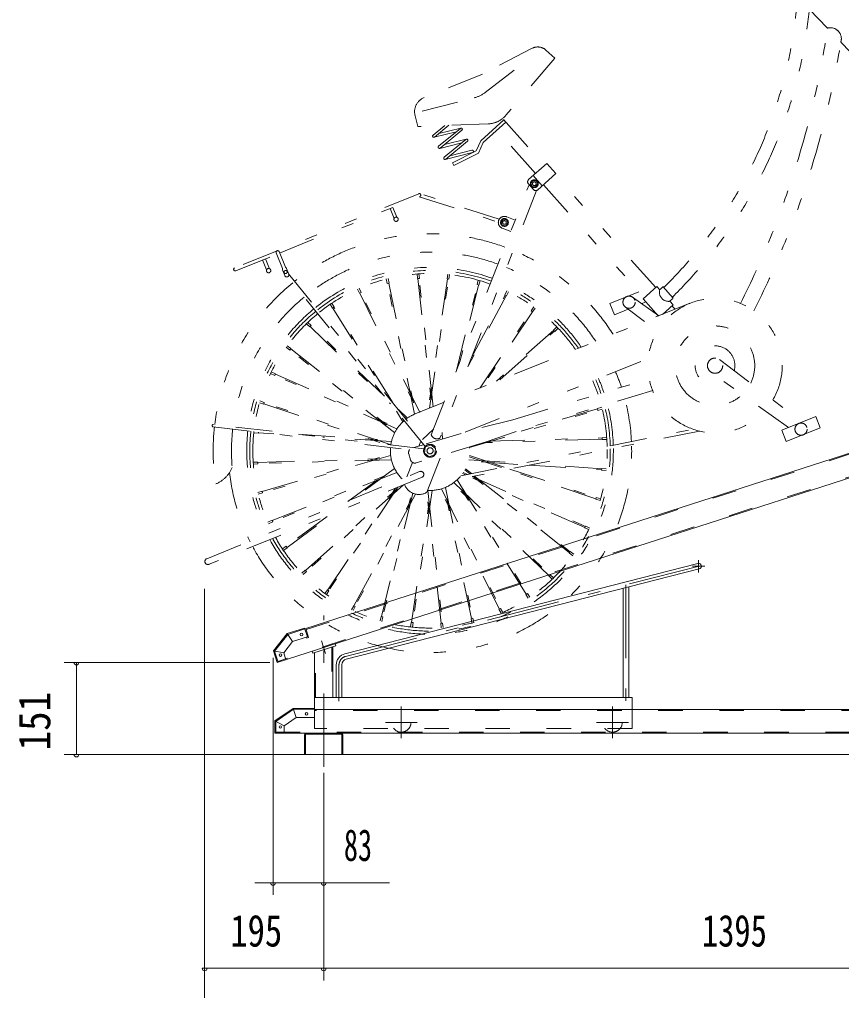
# Model space of a CAD drawing. Units: millimetres, scale not verified. Extents: x -5940 to 5940, y -4200 to 4200.
# Drawn here: x -2011 to -665, y -2699 to -1110 of the extents above; entities that cross this region are included whole.
import ezdxf
from ezdxf.enums import TextEntityAlignment as Align

# ---------------------------------------------------------------- set-up
doc = ezdxf.new("R2010")
doc.units = ezdxf.units.MM
doc.header["$LTSCALE"] = 10
for name, pattern in [('USER2', [10, 4, -6]), ('USER3', [24, 12, -5, 2, -5]), ('USER4', [25, 6, -5, 2, -5, 2, -5])]:
    doc.linetypes.add(name, pattern=pattern)
for name, color, linetype, lineweight in [('0-2_2-0BOLD', 7, 'Continuous', 18), ('0-3_2-1HIDDEN', 3, 'USER2', 18), ('0-4_2-2CENTER', 3, 'USER3', 18), ('0-6_2-5DIM', 3, 'Continuous', 18), ('0-7_2-6HATCH', 2, 'USER4', 18)]:
    doc.layers.add(name, color=color, linetype=linetype, lineweight=lineweight)
doc.styles.add('ＭＳ ゴシック', font='')
doc.styles.get('ＭＳ ゴシック').set_extended_font_data('MS Gothic')

msp = doc.modelspace()

# ---------------------------------------------------------------- linework, layer by layer
at = {"layer": '0-2_2-0BOLD'}
for p, q in [((-1542.32, -2106.85), (34.19, -1598.3)), ((-1478.09, -2147.92), (-899.97, -2000.32)), ((-897.75, -2009.04), (-1475.87, -2156.64)), ((-1022.39, -2040.86), (-1022.39, -2219.71)), ((-1013.39, -2219.71), (-1013.39, -2038.56)), ((-1530.95, -2147), (-1531.93, -2143.95)), ((-1497.89, -2136.33), (-1497.89, -2219.71)), ((-1578.44, -2146.35), (-1574.76, -2157.77)), ((-1492.39, -2219.71), (-1492.39, -2166.33)), ((-1483.39, -2166.33), (-1483.39, -2219.71)), ((75.11, -2239.31), (-1527.89, -2239.31)), ((-1577.89, -2265.73), (-1592.89, -2257.81)), ((-1592.89, -2277.81), (75.11, -2277.81)), ((-1544.39, -2312.81), (-1544.39, -2280.41)), ((-1542.79, -2280.41), (-1542.79, -2312.81)), ((-1483.99, -2279.41), (-1541.79, -2279.41)), ((-1482.99, -2312.81), (-1482.99, -2280.41)), ((-1481.39, -2280.41), (-1481.39, -2312.81)), ((-1857.89, -2312.81), (202.11, -2312.81))]:
    msp.add_line(p, q, dxfattribs=at)
for points in [[(34.19, -1598.3), (46, -1634.94), (-1589.03, -2162.37), (-1595.17, -2143.34), (-1572.79, -2115), (-1544.24, -2105.79), (-1539.63, -2120.06), (-1563.84, -2127.87), (-1572.79, -2115)], [(-1542.32, -2106.85), (-1537.59, -2121.51), (-1540.45, -2122.43), (-1541.06, -2120.52)], [(-1563.84, -2127.87), (-1578.44, -2146.35), (-1595.17, -2143.34)], [(-1530.95, -2147), (-1492.88, -2134.72), (-1493.86, -2131.67)], [(-1527.89, -2237.31), (-1562.89, -2237.31), (-1558.26, -2252.31), (-1527.89, -2252.31), (-1527.89, -2146.01)], [(-1527.89, -2219.71), (-1007.89, -2219.71), (-1007.89, -2239.31)], [(-1562.89, -2237.31), (-1592.89, -2257.81), (-1592.89, -2277.81)], [(-1577.89, -2277.81), (-1577.89, -2265.73), (-1558.26, -2252.31)]]:
    msp.add_lwpolyline(points, dxfattribs=at)
for centre in [(-1549.21, -2116.43), (-1583.54, -2150.09), (-1540.89, -2246.31), (-1583.89, -2267.81)]:
    msp.add_circle(centre, 2.1, dxfattribs=at)
for centre, radius, start, end in [((-898.86, -2004.68), 4.5, 284.32272, 104.32272), ((-1473.39, -2166.33), 19, 104.32272, 180), ((-1473.39, -2166.33), 10, 104.32272, 180), ((-1541.79, -2280.41), 2.6, 90, 179.99614), ((-1541.79, -2280.41), 1, 90, 179.98997), ((-1483.99, -2280.41), 2.6, 0.00386, 90), ((-1483.99, -2280.41), 1, 0.01003, 90)]:
    msp.add_arc(centre, radius, start, end, dxfattribs=at)
at = {"layer": '0-3_2-1HIDDEN'}
for p, q in [((-1541.83, -2108.37), (34.68, -1599.82)), ((45.51, -1633.42), (-1588, -2160.36)), ((-1571.84, -2116.37), (-1543.75, -2107.31)), ((-1526.29, -2219.71), (-1526.29, -2145.5)), ((-1499.49, -2136.85), (-1499.49, -2219.71)), ((75.11, -2240.91), (-1527.89, -2240.91)), ((-1591.29, -2276.21), (75.11, -2276.21))]:
    msp.add_line(p, q, dxfattribs=at)
for points in [[(-1587.51, -2161.88), (-1593.39, -2143.66), (-1571.84, -2116.37)], [(-1527.89, -2238.91), (-1562.4, -2238.91), (-1591.29, -2258.66), (-1591.29, -2277.81)], [(-1007.89, -2239.31), (-1007.89, -2270.21), (-1527.89, -2270.21), (-1527.89, -2239.31)]]:
    msp.add_lwpolyline(points, dxfattribs=at)
for centre in [(-1385.89, -2260.21), (-1039.89, -2260.21)]:
    msp.add_circle(centre, 16, dxfattribs=at)
at = {"layer": '0-4_2-2CENTER'}
for p, q in [((-1476.98, -2152.28), (-889.17, -2002.2)), ((-898.86, -1994.68), (-898.86, -2014.68)), ((-888.86, -2004.68), (-908.86, -2004.68)), ((-1017.89, -2035.07), (-1017.89, -2225.55)), ((-1512.89, -2332.81), (-1512.89, -2085.27)), ((-1509.83, -2147.32), (-1516.46, -2126.76)), ((-1487.89, -2225.55), (-1487.89, -2166.33)), ((-1385.89, -2286.21), (-1385.89, -2234.21)), ((-1039.89, -2234.21), (-1039.89, -2286.21)), ((-1411.89, -2260.21), (-1359.89, -2260.21)), ((-1065.89, -2260.21), (-1013.89, -2260.21))]:
    msp.add_line(p, q, dxfattribs=at)
msp.add_arc((-1473.39, -2166.33), 14.5, 104.32315, 180, dxfattribs=at)
at = {"layer": '0-6_2-5DIM'}
for p, q in [((-1707.89, -2822.81), (-1707.89, -2041.57)), ((-1595.89, -2154.5), (-1595.89, -2542.81)), ((-1601.18, -2162.37), (-1937.89, -2162.37)), ((-1913.89, -2162.37), (-1921.89, -2162.37)), ((-1917.89, -2162.37), (-1917.89, -2312.81)), ((-1937.89, -2312.81), (-1737.89, -2312.81)), ((-1913.89, -2312.81), (-1921.89, -2312.81)), ((-1512.89, -2342.81), (-1512.89, -2682.81)), ((-1625.62, -2522.81), (-1404.89, -2522.81)), ((-1591.89, -2522.81), (-1599.89, -2522.81)), ((-1508.89, -2522.81), (-1516.89, -2522.81)), ((-1703.89, -2662.81), (-1711.89, -2662.81)), ((-1707.89, -2662.81), (202.11, -2662.81)), ((-1508.89, -2662.81), (-1516.89, -2662.81))]:
    msp.add_line(p, q, dxfattribs=at)
for centre in [(-1917.89, -2162.37), (-1917.89, -2312.81), (-1595.89, -2522.81), (-1512.89, -2522.81), (-1707.89, -2662.81), (-1512.89, -2662.81)]:
    msp.add_arc(centre, 4, 180, 0, dxfattribs=at)
at = {"layer": '0-7_2-6HATCH'}
for p, q in [((-717.63, -1092.63), (-687.75, -1123.85)), ((-1149.02, -1159.74), (-1134.17, -1172.87)), ((-665.97, -1146.61), (-650.57, -1162.69)), ((-1248.54, -1229.36), (-1171.91, -1170.94)), ((-1134.17, -1172.87), (-1214.43, -1266.58)), ((-1351.83, -1260.03), (-1266.37, -1238.01)), ((-1333.82, -1299.08), (-1314.45, -1283.2)), ((-1307.84, -1282.95), (-1331.29, -1302.17)), ((-1288.27, -1287.55), (-1324.42, -1296.54)), ((-1166.13, -1361.91), (-1239.11, -1280.15)), ((-1218.46, -1273.26), (-1151.21, -1348.59)), ((-1332.07, -1302.57), (-1295.93, -1293.58)), ((-1324.72, -1317.19), (-1289.06, -1287.95)), ((-1286.52, -1291.04), (-1322.19, -1320.29)), ((-1322.97, -1320.68), (-1286.83, -1311.69)), ((-1315.63, -1335.31), (-1279.96, -1306.06)), ((-1279.61, -1305.77), (-1315.32, -1314.65)), ((-1277.43, -1309.15), (-1313.1, -1338.4)), ((-1313.88, -1338.8), (-1269.12, -1327.66)), ((-1270.08, -1323.78), (-1306.22, -1332.77)), ((-1147.48, -1345.26), (-1177.32, -1371.89)), ((-1147.48, -1345.26), (-1132.5, -1362.04)), ((-1169.86, -1365.23), (-1154.88, -1382.02)), ((-1132.5, -1362.04), (-1162.34, -1388.68)), ((-969.23, -1548.7), (-1134.36, -1363.71)), ((-1336.66, -1789.75), (-1176.63, -1380.18)), ((-1177.72, -1378.95), (-1169.4, -1388.28)), ((-1153.02, -1380.36), (-987.88, -1565.34)), ((-1357.37, -1394.88), (-1658.82, -1516.34)), ((-1225.37, -1436.69), (-1355.67, -1394.81)), ((-1164.26, -1389.75), (-1322.69, -1795.21)), ((-1585.07, -1492.01), (-1355.5, -1399.51)), ((-1356.34, -1399.85), (-1226.9, -1441.44)), ((-1397.64, -1435.41), (-1404.2, -1419.13)), ((-1399.56, -1417.26), (-1393, -1433.54)), ((-1199.28, -1438.16), (-1213.25, -1432.7)), ((-1220.55, -1451.37), (-1206.58, -1456.83)), ((-1656.96, -1520.97), (-1589.71, -1493.88)), ((-1590.64, -1491.56), (-1580.34, -1517.11)), ((-1575.71, -1515.25), (-1586, -1489.69)), ((-1612.9, -1503.22), (-1606.34, -1519.5)), ((-1601.7, -1517.63), (-1608.26, -1501.35)), ((-1580.36, -1519.76), (-1576.62, -1529.03)), ((-1570.13, -1526.42), (-1573.86, -1517.14)), ((-1570.36, -1525.95), (-1343.67, -1806.43)), ((-1356.21, -1533.55), (-1357.03, -1525.98)), ((-1346.78, -1808.95), (-1571.62, -1530.76)), ((-1408.82, -1541.83), (-1410.36, -1534.38)), ((-1364.14, -1755.87), (-1408.33, -1541.71)), ((-1406.39, -1541.22), (-1362.26, -1755.11)), ((-1358.7, -1533.72), (-1335.7, -1744.41)), ((-1333.77, -1743.64), (-1356.7, -1533.58)), ((-1310.42, -1534.43), (-1341.55, -1746.77)), ((-1339.41, -1745.91), (-1308.43, -1534.64)), ((-1307.94, -1534.7), (-1306.85, -1527.29)), ((-1256.84, -1537.2), (-1258.65, -1544.59)), ((-1451.66, -1556.53), (-1455.02, -1549.71)), ((-1453.94, -1557.55), (-1357.42, -1753.45)), ((-1355.46, -1752.89), (-1452.12, -1556.74)), ((-1295.45, -1684.29), (-1261.05, -1543.9)), ((-1259.13, -1544.46), (-1289.93, -1670.16)), ((-940.61, -1565.73), (-957.28, -1547.06)), ((-1214.13, -1561.96), (-1277.35, -1679.17)), ((-1271.37, -1663.88), (-1215.93, -1561.09)), ((-1007, -1564.36), (-964.28, -1594.94)), ((-985.17, -1572.13), (-992.2, -1574.96)), ((-964.67, -1595.1), (-989.74, -1567.01)), ((-1499.71, -1574.26), (-1495.78, -1580.63)), ((-1497.85, -1582.03), (-1410.34, -1723.94)), ((-1400.43, -1736.21), (-1496.19, -1580.91)), ((-913.07, -1574.33), (-1296.71, -1728.73)), ((-1256.92, -1712.71), (-1172.77, -1586.87)), ((-1171.16, -1588.05), (-1253.63, -1711.39)), ((-1036.91, -1592.98), (-1014.35, -1583.89)), ((-1018.88, -1580.45), (-987.51, -1604.29)), ((-942.59, -1578.54), (-937.55, -1584.18)), ((-1533.49, -1610.78), (-1538.99, -1605.52)), ((-1535.29, -1612.52), (-1403.54, -1738.73)), ((-1413.45, -1726.46), (-1533.85, -1611.13)), ((-1136.25, -1618.45), (-1230.04, -1701.9)), ((-1224.55, -1699.68), (-1134.86, -1619.89)), ((-1136.6, -1618.09), (-1130.91, -1613.03)), ((-1568.47, -1650.95), (-1574.44, -1646.22)), ((-1396.66, -1786.19), (-1568.18, -1650.54)), ((-1567, -1648.92), (-1395.71, -1784.4)), ((-1281.2, -1785.49), (-981.39, -1664.83)), ((-864.44, -1666.43), (-729.64, -1768.87)), ((-1593.16, -1692.44), (-1600.01, -1689.42)), ((-1393.07, -1780.01), (-1592.93, -1691.99)), ((-1592.05, -1690.19), (-1391.93, -1778.33)), ((-751.8, -1777.8), (-879.28, -1686.54)), ((-1617.25, -1734.21), (-1610.14, -1736.57)), ((-1610.83, -1738.97), (-1410.52, -1805.38)), ((-1400.74, -1806.51), (-1610.28, -1737.05)), ((-1390.67, -1748.28), (-1375.94, -1762.4)), ((-1363.02, -1755.41), (-1315.82, -1736.41)), ((-1064.51, -1747.09), (-1227.96, -1794.68)), ((-1383.07, -1768.17), (-1393.79, -1750.79)), ((-1383.88, -1763.05), (-1381.56, -1766.8)), ((-1377.59, -1763.59), (-1380.76, -1760.54)), ((-1273.99, -1810.16), (-1064.02, -1749.04)), ((-1693.8, -1776.56), (-1349.22, -1816.51)), ((-1348.76, -1812.54), (-1693.34, -1772.59)), ((-1619.97, -1786.89), (-1627.44, -1786.4)), ((-1619.97, -1786.89), (-1619.79, -1785.14)), ((-1594.73, -1788.05), (-1619.92, -1786.39)), ((-1554.32, -1788.71), (-1401.5, -1798.77)), ((-1402, -1800.74), (-1514.27, -1793.35)), ((-1333.02, -1780.43), (-1351.12, -1797.22)), ((-1318.21, -1796.53), (-1319.05, -1785.89)), ((-897.3, -1783.43), (-1293.99, -1862.84)), ((-1288.21, -1856.58), (-907.73, -1780.42)), ((-1243.59, -1800.17), (-1056.83, -1794.76)), ((-1349.32, -1805.82), (-1365.37, -1810.61)), ((-1354.06, -1799.94), (-1357.29, -1808.2)), ((-1056.69, -1796.76), (-1250.36, -1802.37)), ((-1613.47, -1882.38), (-1403.51, -1821.26)), ((-1403.31, -1823.28), (-1612.99, -1884.32)), ((-1370.86, -1830.51), (-1373.72, -1820.93)), ((-1343.78, -1883.53), (-1320.21, -1823.22)), ((-1221.5, -1843.23), (-1274.51, -1825.65)), ((-1274.23, -1823.64), (-1217.53, -1842.44)), ((-1628.24, -1837.38), (-1620.64, -1837.16)), ((-1620.81, -1834.66), (-1402.51, -1828.34)), ((-1402.09, -1830.32), (-1620.67, -1836.66)), ((-1473.44, -1898.56), (-1397.71, -1843.07)), ((-1367.65, -1834.72), (-1376.95, -1858.53)), ((-1195.21, -1837.97), (-1275.99, -1832.65)), ((-1275.49, -1830.67), (-1187.68, -1836.46)), ((-1176.05, -1839.23), (-1057.79, -1847.02)), ((-1057.58, -1845.03), (-1168.51, -1837.72)), ((-1704.39, -1992.32), (-1355.77, -1849.74)), ((-1351.92, -1858.97), (-1700.54, -2001.55)), ((-1597.32, -1929.99), (-1394.35, -1849.38)), ((-1393.27, -1851.11), (-1596.5, -1931.82)), ((-1396.82, -1844.9), (-1465.63, -1895.32)), ((-1280.94, -1855.13), (-1285.57, -1853.09)), ((-1284.43, -1851.41), (-1277.53, -1854.44)), ((-1273.44, -1853.63), (-1281.79, -1847.02)), ((-1280.84, -1845.23), (-1270.87, -1853.11)), ((-1085.44, -1941.22), (-1272.98, -1858.63)), ((-1269.56, -1857.95), (-1084.56, -1939.43)), ((-1110.5, -1982.5), (-1268.29, -1857.7)), ((-1265.72, -1857.18), (-1109.32, -1980.88)), ((-1067.22, -1894.37), (-1211.9, -1846.41)), ((-1207.94, -1845.61), (-1066.67, -1892.45)), ((-1057.52, -1844.53), (-1050.05, -1845.02)), ((-1542.64, -2011.53), (-1387.98, -1873.93)), ((-1382.34, -1871.59), (-1541.25, -2012.97)), ((-1391.66, -1875.45), (-1504.73, -2044.55)), ((-1313.36, -1875.55), (-1269.17, -2089.71)), ((-1143.65, -2020.29), (-1301.56, -1869.02)), ((-1299.91, -1867.83), (-1142.2, -2018.9)), ((-1181.31, -2050.51), (-1295.93, -1864.62)), ((-1294.43, -1863.25), (-1179.65, -2049.39)), ((-1612.87, -1884.81), (-1620.06, -1886.9)), ((-1506.34, -2043.37), (-1394.99, -1876.84)), ((-1463.37, -2069.46), (-1364.48, -1886.12)), ((-1362.5, -1886.66), (-1461.57, -2070.33)), ((-1418.37, -2086.96), (-1368.72, -1884.34)), ((-1366.88, -1885.22), (-1416.45, -2087.52)), ((-1369.06, -2096.78), (-1337.39, -1880.69)), ((-1335.36, -1880.62), (-1367.08, -2096.98)), ((-1320.8, -2097.84), (-1344.17, -1883.77)), ((-1342.51, -1880.6), (-1318.8, -2097.7)), ((-1225.39, -2074.68), (-1322.04, -1878.52)), ((-1320.08, -1877.97), (-1223.56, -2073.87)), ((-1271.11, -2090.19), (-1315.24, -1876.31)), ((-1572.98, -1973.98), (-1499.7, -1920.29)), ((-1596.3, -1932.27), (-1603.37, -1935.08)), ((-1507.5, -1923.52), (-1574.1, -1972.32)), ((-1540.9, -2013.33), (-1546.58, -2018.39)), ((-1136.44, -2023.74), (-1141.84, -2018.56)), ((-1508.48, -2051.07), (-1504.32, -2044.85)), ((-1179.23, -2049.11), (-1175.24, -2055.58)), ((-1461.12, -2070.55), (-1464.73, -2077.25)), ((-1219.79, -2080.39), (-1223.1, -2073.67)), ((-1415.97, -2087.66), (-1417.75, -2094.93)), ((-1366.58, -2097.04), (-1367.68, -2104.56)), ((-1318.3, -2097.67), (-1317.49, -2105.11)), ((-1268.68, -2089.59), (-1267.14, -2097.04))]:
    msp.add_line(p, q, dxfattribs=at)
for points in [[(-1171.47, -1156.96), (-1252.94, -1199.17), (-1348.42, -1237.64)], [(-1243.31, -1280.54), (-1358.58, -1284.86), (-1363.24, -1267.22)], [(-1302.22, -1344.33), (-1263.41, -1324.85), (-1255.78, -1308.11), (-1217.69, -1274.12)], [(-1214.36, -1277.85), (-1251.66, -1311.14), (-1259.6, -1328.53), (-1299.97, -1348.8), (-1302.22, -1344.33)], [(-1407.42, -1533.77), (-1405.91, -1541.1), (-1408.82, -1541.83)], [(-1360.01, -1526.31), (-1359.2, -1533.75), (-1356.21, -1533.55)], [(-1309.82, -1526.85), (-1310.92, -1534.38), (-1307.94, -1534.7)], [(-1258.65, -1544.59), (-1261.53, -1543.76), (-1259.75, -1536.49)], [(-1457.71, -1551.03), (-1454.4, -1557.75), (-1451.66, -1556.53)], [(-1210.13, -1555.59), (-1213.68, -1562.18), (-1216.38, -1560.87), (-1212.77, -1554.17)], [(-996.86, -1555.28), (-1044.39, -1574.43), (-1036.91, -1592.98)], [(-989.74, -1567.01), (-967.36, -1547.03), (-962.66, -1552.3)], [(-958.25, -1592.52), (-940.72, -1576.87), (-945.99, -1570.97)], [(-1495.78, -1580.63), (-1498.26, -1582.31), (-1502.26, -1575.84)], [(-1169.01, -1580.35), (-1173.18, -1586.57), (-1170.75, -1588.34), (-1166.52, -1582.02)], [(-1541.06, -1607.68), (-1535.65, -1612.86), (-1533.49, -1610.78)], [(-1128.92, -1615.27), (-1134.51, -1620.25), (-1136.6, -1618.09)], [(-1572.58, -1643.87), (-1566.71, -1648.52), (-1568.47, -1650.95)], [(-1598.8, -1686.68), (-1591.84, -1689.74), (-1593.16, -1692.44)], [(-1345.17, -1804.58), (-1254.03, -1777.38), (-1203.43, -1764.88), (-979.83, -1698.13)], [(-974.11, -1717.3), (-1197.71, -1784.04), (-1246.88, -1801.33), (-1361.52, -1835.55)], [(-1610.14, -1736.57), (-1610.97, -1739.45), (-1618.19, -1737.06)], [(-1056.6, -1747.4), (-1063.91, -1749.52), (-1064.62, -1746.61), (-1057.44, -1744.52)], [(-1049.26, -1794.04), (-1056.86, -1794.26), (-1056.65, -1797.26), (-1049.17, -1797.04)], [(-1620.64, -1837.16), (-1620.84, -1834.16), (-1628.33, -1834.38)], [(-1050.25, -1848.02), (-1057.84, -1847.52), (-1057.52, -1844.53)], [(-1620.9, -1884.02), (-1613.59, -1881.9), (-1612.87, -1884.81)], [(-1059.31, -1894.36), (-1066.53, -1891.97), (-1067.36, -1894.85), (-1060.25, -1897.21)], [(-1604.48, -1932.29), (-1597.52, -1929.53), (-1596.3, -1932.27)], [(-1077.49, -1941.99), (-1084.34, -1938.98), (-1085.67, -1941.67), (-1078.7, -1944.74)], [(-1580.52, -1976.4), (-1574.38, -1971.91), (-1572.7, -1974.4), (-1578.75, -1978.82)], [(-1103.06, -1985.19), (-1109.03, -1980.47), (-1110.79, -1982.9), (-1104.92, -1987.55)], [(-1548.58, -2016.15), (-1542.99, -2011.17), (-1540.9, -2013.33)], [(-1141.84, -2018.56), (-1144.01, -2020.64), (-1138.51, -2025.9)], [(-1504.32, -2044.85), (-1506.75, -2043.08), (-1510.98, -2049.4)], [(-1177.79, -2057.16), (-1181.72, -2050.79), (-1179.23, -2049.11)], [(-1467.37, -2075.83), (-1463.82, -2069.24), (-1461.12, -2070.55)], [(-1223.1, -2073.67), (-1225.84, -2074.88), (-1222.48, -2081.71)], [(-1420.66, -2094.22), (-1418.85, -2086.82), (-1415.97, -2087.66)], [(-1370.65, -2104.13), (-1369.56, -2096.72), (-1366.58, -2097.04)], [(-1320.47, -2105.44), (-1321.3, -2097.87), (-1318.3, -2097.67)], [(-1270.08, -2097.65), (-1271.59, -2090.31), (-1268.68, -2089.59)]]:
    msp.add_lwpolyline(points, dxfattribs=at)
for points in [[(-1173.54, -1377.83), (-1170.07, -1373.4), (-1164.5, -1374.19), (-1162.39, -1379.41), (-1165.86, -1383.84), (-1171.44, -1383.06)], [(-1222.48, -1441.24), (-1220.37, -1446.47), (-1214.8, -1447.26), (-1211.33, -1442.82), (-1213.43, -1437.6), (-1219, -1436.81)], [(-762.73, -1782.21), (-707.09, -1759.78), (-699.61, -1778.33), (-755.26, -1800.76)], [(-1347.85, -1819.38), (-1346.48, -1809.66), (-1337.37, -1805.99), (-1329.64, -1812.04), (-1331.02, -1821.76), (-1340.12, -1825.43)]]:
    msp.add_lwpolyline(points, close=True, dxfattribs=at)
for centre, radius in [((-1167.97, -1378.62), 6.38), ((-1167.97, -1378.62), 3), ((-1394.41, -1436.75), 3.5), ((-1216.9, -1442.03), 6.38), ((-1216.9, -1442.03), 3), ((-1603.1, -1520.84), 3.5), ((-1575.24, -1523.09), 2.5), ((-1012.83, -1572.49), 10), ((-872, -1676.38), 12.5), ((-731.17, -1780.27), 10), ((-1338.75, -1815.71), 10.5), ((-1338.75, -1815.71), 5)]:
    msp.add_circle(centre, radius, dxfattribs=at)
for centre, radius, start, end in [((-1474.81, -1021.64), 739.5, 314.55899, 356.06847), ((-1474.81, -1021.64), 760.5, 314.48148, 354.64369), ((-2159.26, -906.34), 1487.5, 333.30528, 351.59198), ((-683.15, -1141.25), 18, 342.69348, 104.79907), ((-1162.27, -1174.72), 20, 48.50946, 117.38474), ((-2159.26, -906.34), 1512.5, 333.27046, 350.85979), ((-1339.08, -1260.82), 25, 111.94525, 194.82022), ((-1278.85, -1189.59), 50, 284.44937, 307.32149), ((-1244.81, -1240.56), 40, 272.14658, 319.41988), ((-1287.79, -1289.49), 2, 309.34871, 129.34871), ((-1332.55, -1300.63), 2, 129.34871, 309.34869), ((-1323.46, -1318.74), 2, 129.34871, 309.34869), ((-1278.69, -1307.61), 2, 309.34871, 129.34871), ((-1269.6, -1325.72), 2, 283.96535, 103.96535), ((-1314.36, -1336.85), 2, 129.34871, 309.34869), ((-1173.99, -1375.63), 5, 131.75815, 221.75813), ((-1356.44, -1397.19), 2.5, 291.94836, 111.94836), ((-1165.67, -1384.95), 5, 221.75815, 311.75815), ((-1216.9, -1442.03), 10.02, 68.65646, 248.65645), ((-1338.75, -1815.71), 355.2, 69.86775, 128.62239), ((-1588.32, -1490.63), 2.5, 21.94836, 201.94835), ((-1338.75, -1815.71), 325.2, 69.97945, 128.5927), ((-1338.75, -1815.71), 355.2, 32.46594, 67.44798), ((-1657.89, -1518.65), 2.5, 111.94836, 291.94835), ((-1577.11, -1518.45), 3.5, 157.53076, 201.94606), ((-1577.11, -1518.45), 3.5, 21.94608, 66.36137), ((-1338.75, -1815.71), 300.2, 70.08954, 128.56337), ((-1338.75, -1815.71), 295.2, 70.11374, 128.55685), ((-1338.75, -1815.71), 290.2, 70.13878, 128.55011), ((-1338.75, -1815.71), 325.2, 33.45149, 67.33643), ((-1338.75, -1815.71), 355.2, 129.26761, 173.06514), ((-1573.38, -1527.73), 3.5, 201.94608, 21.94608), ((-1338.75, -1815.71), 300.2, 34.42659, 67.22636), ((-1338.75, -1815.71), 290.2, 34.86475, 67.17691), ((-1338.75, -1815.71), 295.2, 34.64186, 67.20206), ((-948.15, -1556.12), 15, 165.24959, 278.26149), ((-1474.81, -1021.64), 737.5, 313.98334, 314.56657), ((-1338.75, -1815.71), 325.2, 129.29745, 173.03513), ((-872, -1676.38), 110, 329.28932, 317.87643), ((-1474.81, -1021.64), 762.5, 313.91025, 314.47432), ((-1338.75, -1815.71), 300.2, 129.32681, 173.00613), ((-1338.75, -1815.71), 295.2, 129.33322, 172.9996), ((-1338.75, -1815.71), 290.2, 129.33986, 172.99287), ((-872, -1676.38), 65, 333.85204, 313.31412), ((-872, -1676.38), 32.5, 345.38377, 291.94472), ((-1338.75, -1815.71), 295.2, 18.56224, 23.1938), ((-1338.75, -1815.71), 300.2, 18.52995, 23.17268), ((-1338.75, -1815.71), 330.2, 18.35637, 23.05891), ((-1338.75, -1815.71), 290.2, 18.59566, 23.21568), ((-1338.75, -1815.71), 330.2, 2.61078, 14.88548), ((-1338.75, -1815.71), 290.2, 1.39891, 14.64616), ((-1338.75, -1815.71), 295.2, 1.56865, 14.67967), ((-1338.75, -1815.71), 300.2, 1.73268, 14.71208), ((-1338.75, -1815.71), 65, 111.94536, 127.18185), ((-1693.57, -1774.58), 2, 83.3824, 263.3824), ((-1338.75, -1815.71), 355.2, 173.71039, 188.79022), ((-1338.75, -1815.71), 325.2, 173.74022, 184.82632), ((-1338.75, -1815.71), 65, 130.7083, 171.62462), ((-1338.75, -1815.71), 300.2, 173.76959, 207.29462), ((-1338.75, -1815.71), 295.2, 173.77599, 207.37535), ((-1338.75, -1815.71), 290.2, 173.78264, 207.45889), ((-1327.27, -1786.32), 10, 200.06668, 297.24744), ((-1338.75, -1815.71), 330.2, 208.60371, 1.73199), ((-1338.75, -1815.71), 300.2, 209.21283, 0.76344), ((-1338.75, -1815.71), 65, 175.15108, 225.0652), ((-1338.75, -1815.71), 65, 266.57816, 5.53351), ((-1338.75, -1815.71), 295.2, 209.3264, 0.58246), ((-1338.75, -1815.71), 290.2, 209.44391, 0.39516), ((-1366.53, -1818.79), 7.5, 138.83519, 196.6188), ((-1708, -1824.75), 48.77, 291.93814, 337.93629), ((-1363.67, -1828.37), 7.5, 196.61882, 286.61882), ((-1338.75, -1815.71), 330.2, 186.17372, 206.8613), ((-1353.85, -1854.35), 5, 292.63936, 112.63936), ((-1356.95, -1862.28), 25, 199.93188, 301.78793), ((-1702.46, -1996.93), 5, 112.63936, 292.63934)]:
    msp.add_arc(centre, radius, start, end, dxfattribs=at)

# ---------------------------------------------------------------- texts
at = {"layer": '0-6_2-5DIM', "color": 7, "style": 'ＭＳ ゴシック', "width": 0.9}
msp.add_text('151', height=52.1, rotation=90, dxfattribs=at).set_placement((-1945, -2306.09), align=Align.BOTTOM_LEFT)
at = {"layer": '0-6_2-5DIM', "color": 7, "style": 'ＭＳ ゴシック'}
for s, width, p in [('83', 0.65, (-1479.81, -2502.81)), ('195', 0.8, (-1665.86, -2642.81)), ('1395', 0.75, (-893.47, -2642.81))]:
    msp.add_text(s, height=52.1, dxfattribs=dict(at, width=width)).set_placement(p, align=Align.BOTTOM_LEFT)

doc.saveas('drawing.dxf')
